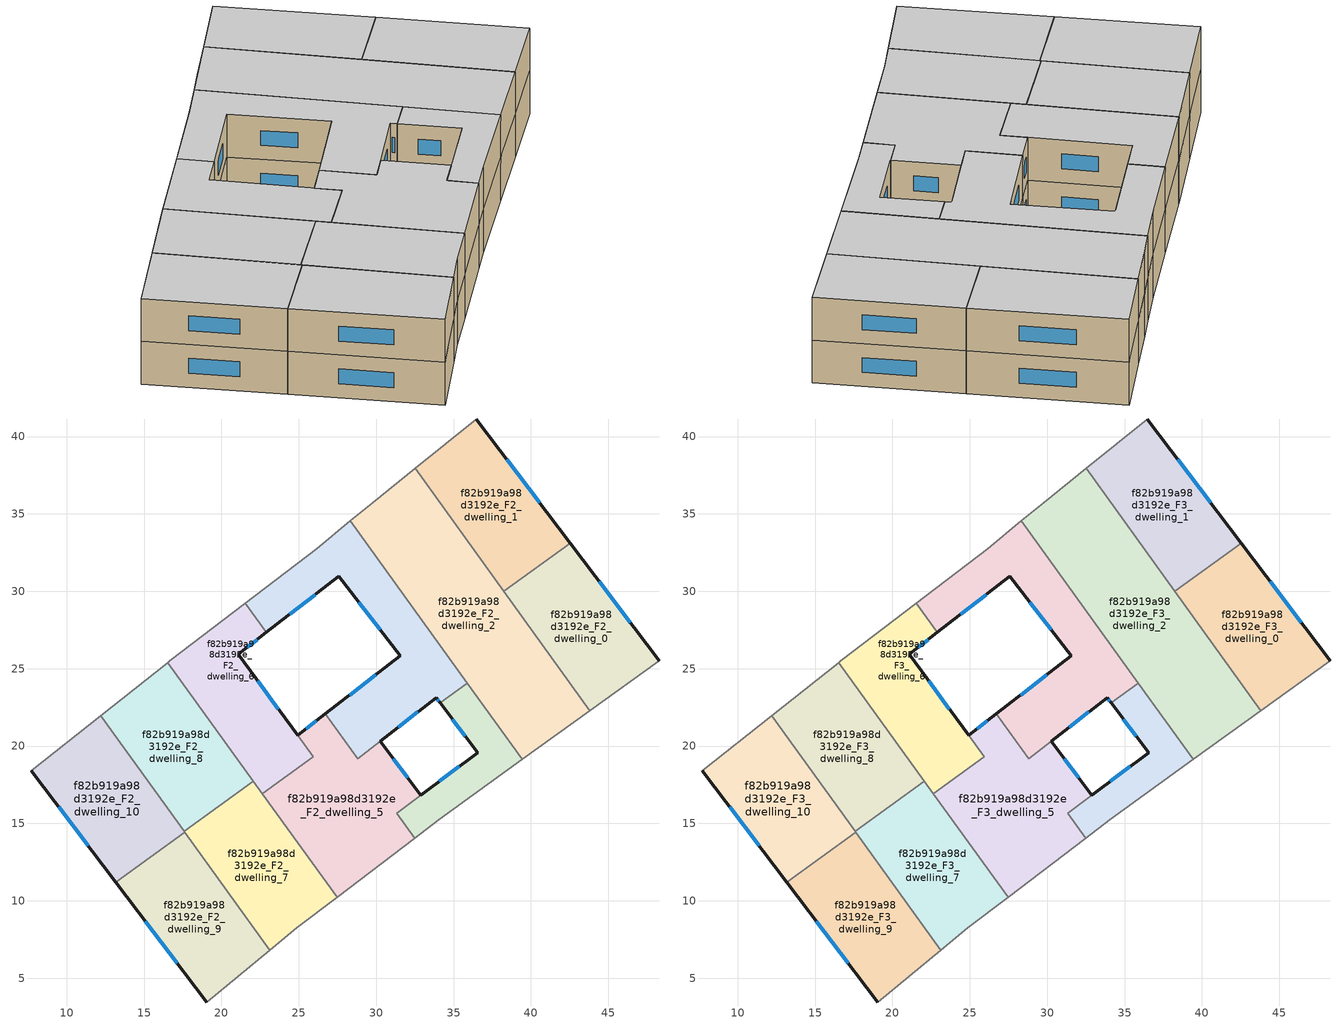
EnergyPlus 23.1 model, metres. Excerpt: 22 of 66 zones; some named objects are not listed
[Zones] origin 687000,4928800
f82b919a98d3192e_F2_dwelling_0
 floor to f82b919a98d3192e_F1_dwelling_0 (EU_floor_Construction): 42.55,33.1 48.29,25.51 43.81,22.28 38.24,30 z6
 wall outside (EU_wall_Construction): 48.29,25.51 42.55,33.1 z6:9
 wall to f82b919a98d3192e_F2_dwelling_1 (EU_wall_Construction): 42.55,33.1 38.24,30 z6:9
 wall adiabatic (EU_wall_Construction): 43.81,22.28 48.29,25.51 z6:9
 wall to f82b919a98d3192e_F2_dwelling_2 (EU_wall_Construction): 38.24,30 43.81,22.28 z6:9
 window (EU_Window_Construction): 46.42,27.98 44.41,30.64 z6.98:8.02
f82b919a98d3192e_F2_dwelling_1
 floor to f82b919a98d3192e_F1_dwelling_1 (EU_floor_Construction): 36.48,41.13 42.55,33.1 38.24,30 32.53,37.94 z6
 wall outside (EU_wall_Construction): 42.55,33.1 36.48,41.13 z6:9
 wall adiabatic (EU_wall_Construction): 36.48,41.13 32.53,37.94 z6:9
 wall to f82b919a98d3192e_F2_dwelling_2 (EU_wall_Construction): 32.53,37.94 38.24,30 z6:9
 window (EU_Window_Construction): 40.57,35.71 38.45,38.52 z6.98:8.02
f82b919a98d3192e_F2_dwelling_10
 floor to f82b919a98d3192e_F1_dwelling_10 (EU_floor_Construction): 12.21,21.97 17.65,14.43 13.18,11.21 7.72,18.41 z6
 wall outside (EU_wall_Construction): 7.72,18.41 13.18,11.21 z6:9
 wall to f82b919a98d3192e_F2_dwelling_9 (EU_wall_Construction): 13.18,11.21 17.65,14.43 z6:9
 wall adiabatic (EU_wall_Construction): 12.21,21.97 7.72,18.41 z6:9
 wall to f82b919a98d3192e_F2_dwelling_8 (EU_wall_Construction): 17.59,14.5 12.21,21.97 z6:9
 wall to f82b919a98d3192e_F2_dwelling_7 (EU_wall_Construction): 17.65,14.43 17.59,14.5 z6:9
 window (EU_Window_Construction): 9.49,16.07 11.4,13.55 z6.98:8.02
f82b919a98d3192e_F2_dwelling_2
 floor to f82b919a98d3192e_F1_dwelling_2 (EU_floor_Construction): 32.53,37.94 43.81,22.28 39.45,19.14 28.34,34.55 29.78,35.71 z6
 wall adiabatic (EU_wall_Construction): 32.53,37.94 29.78,35.71 28.34,34.55 / 39.45,19.14 43.81,22.28 z6:9
 wall to f82b919a98d3192e_F2_dwelling_4 (EU_wall_Construction): 28.34,34.55 35.9,24.07 z6:9
 wall to f82b919a98d3192e_F2_dwelling_3 (EU_wall_Construction): 35.9,24.07 39.45,19.14 z6:9
f82b919a98d3192e_F2_dwelling_3
 floor to f82b919a98d3192e_F1_dwelling_3 (EU_floor_Construction): 35.9,24.07 39.45,19.14 34.06,15.24 32.49,14.05 31.33,15.64 36.55,19.58 34.13,22.79 z6
 wall outside (EU_wall_Construction): 34.13,22.79 36.55,19.58 32.88,16.82 z6:9
 wall to f82b919a98d3192e_F2_dwelling_4 (EU_wall_Construction): 35.9,24.07 34.13,22.79 z6:9
 wall adiabatic (EU_wall_Construction): 32.49,14.05 34.06,15.24 39.45,19.14 z6:9
 wall to f82b919a98d3192e_F2_dwelling_5 (EU_wall_Construction): 32.88,16.81 31.33,15.65 / 31.33,15.64 32.49,14.05 z6:9
 window (EU_Window_Construction): 35.35,18.68 34.07,17.72 / 34.91,21.75 35.76,20.63 z6.98:8.02
f82b919a98d3192e_F2_dwelling_4
 floor to f82b919a98d3192e_F1_dwelling_4 (EU_floor_Construction): 28.34,34.55 35.9,24.07 34.13,22.79 33.88,23.12 28.79,19.17 26.7,22.07 31.55,25.84 27.57,30.96 22.9,27.34 21.54,29.23 26.15,32.76 z6
 wall outside (EU_wall_Construction): 22.9,27.34 27.57,30.96 31.55,25.84 26.7,22.07 / 30.25,20.31 33.88,23.12 34.13,22.79 z6:9
 wall to f82b919a98d3192e_F2_dwelling_6 (EU_wall_Construction): 21.54,29.23 22.9,27.34 z6:9
 wall adiabatic (EU_wall_Construction): 28.34,34.55 26.15,32.76 21.54,29.23 z6:9
 wall to f82b919a98d3192e_F2_dwelling_5 (EU_wall_Construction): 26.7,22.07 28.79,19.17 30.25,20.31 z6:9
 window (EU_Window_Construction): 29.97,24.62 28.28,23.3 / 28.86,29.3 30.25,27.51 / 24.42,28.52 26.05,29.79 / 33.96,23.02 34.05,22.9 / 31.43,21.22 32.7,22.21 z6.98:8.02
f82b919a98d3192e_F2_dwelling_5
 floor to f82b919a98d3192e_F1_dwelling_5 (EU_floor_Construction): 30.26,20.3 32.88,16.81 31.33,15.65 32.49,14.05 27.48,10.23 22.64,16.93 25.93,19.3 24.92,20.68 26.7,22.07 28.8,19.17 z6
 wall outside (EU_wall_Construction): 26.7,22.07 24.92,20.68 / 32.88,16.81 30.26,20.3 z6:9
 wall adiabatic (EU_wall_Construction): 27.48,10.23 32.49,14.05 z6:9
 wall to f82b919a98d3192e_F2_dwelling_6 (EU_wall_Construction): 24.92,20.68 25.93,19.3 22.64,16.93 z6:9
 wall to f82b919a98d3192e_F2_dwelling_7 (EU_wall_Construction): 22.64,16.93 27.48,10.23 z6:9
 window (EU_Window_Construction): 26.12,21.62 25.5,21.13 / 32.02,17.95 31.11,19.17 z6.98:8.02
f82b919a98d3192e_F2_dwelling_6
 floor to f82b919a98d3192e_F1_dwelling_6 (EU_floor_Construction): 22.9,27.34 21.09,25.93 25.93,19.3 22.64,16.93 16.54,25.4 16.68,25.5 21.54,29.23 z6
 wall outside (EU_wall_Construction): 24.92,20.68 21.09,25.93 22.9,27.34 z6:9
 wall adiabatic (EU_wall_Construction): 21.54,29.23 16.68,25.5 16.54,25.4 z6:9
 wall to f82b919a98d3192e_F2_dwelling_8 (EU_wall_Construction): 16.54,25.4 22.07,17.73 z6:9
 wall to f82b919a98d3192e_F2_dwelling_7 (EU_wall_Construction): 22.07,17.73 22.64,16.93 z6:9
 window (EU_Window_Construction): 21.68,26.39 22.31,26.88 / 23.67,22.39 22.33,24.23 z6.98:8.02
f82b919a98d3192e_F2_dwelling_7
 floor to f82b919a98d3192e_F1_dwelling_7 (EU_floor_Construction): 22.07,17.73 27.48,10.23 24.88,8.25 23.13,6.82 17.59,14.5 z6
 wall adiabatic (EU_wall_Construction): 23.13,6.82 24.88,8.25 27.48,10.23 z6:9
 wall to f82b919a98d3192e_F2_dwelling_8 (EU_wall_Construction): 22.07,17.73 17.59,14.5 z6:9
 wall to f82b919a98d3192e_F2_dwelling_9 (EU_wall_Construction): 17.65,14.43 23.13,6.82 z6:9
f82b919a98d3192e_F2_dwelling_8
 floor to f82b919a98d3192e_F1_dwelling_8 (EU_floor_Construction): 16.54,25.4 22.07,17.73 17.59,14.5 12.21,21.97 z6
 wall adiabatic (EU_wall_Construction): 16.54,25.4 12.21,21.97 z6:9
f82b919a98d3192e_F2_dwelling_9
 floor to f82b919a98d3192e_F1_dwelling_9 (EU_floor_Construction): 17.65,14.43 23.13,6.82 19.06,3.46 13.18,11.21 z6
 wall outside (EU_wall_Construction): 13.18,11.21 19.06,3.46 z6:9
 wall adiabatic (EU_wall_Construction): 19.06,3.46 23.13,6.82 z6:9
 window (EU_Window_Construction): 15.09,8.69 17.15,5.98 z6.98:8.02
f82b919a98d3192e_F3_dwelling_0
 floor to f82b919a98d3192e_F2_dwelling_0 (EU_floor_Construction): 42.55,33.1 48.29,25.51 43.81,22.28 38.24,30 z9
 wall outside (EU_wall_Construction): 48.29,25.51 42.55,33.1 z9:12
 wall to f82b919a98d3192e_F3_dwelling_1 (EU_wall_Construction): 42.55,33.1 38.24,30 z9:12
 wall adiabatic (EU_wall_Construction): 43.81,22.28 48.29,25.51 z9:12
 wall to f82b919a98d3192e_F3_dwelling_2 (EU_wall_Construction): 38.24,30 43.81,22.28 z9:12
 window (EU_Window_Construction): 46.42,27.98 44.41,30.64 z9.98:11.02
 ceiling to f82b919a98d3192e_F4_dwelling_0 (EU_floor_Construction): 48.29,25.51 42.55,33.1 38.24,30 43.81,22.28 z12
f82b919a98d3192e_F3_dwelling_1
 floor to f82b919a98d3192e_F2_dwelling_1 (EU_floor_Construction): 36.48,41.13 42.55,33.1 38.24,30 32.53,37.94 z9
 wall outside (EU_wall_Construction): 42.55,33.1 36.48,41.13 z9:12
 wall adiabatic (EU_wall_Construction): 36.48,41.13 32.53,37.94 z9:12
 wall to f82b919a98d3192e_F3_dwelling_2 (EU_wall_Construction): 32.53,37.94 38.24,30 z9:12
 window (EU_Window_Construction): 40.57,35.71 38.45,38.52 z9.98:11.02
 ceiling to f82b919a98d3192e_F4_dwelling_1 (EU_floor_Construction): 42.55,33.1 36.48,41.13 32.53,37.94 38.24,30 z12
f82b919a98d3192e_F3_dwelling_10
 floor to f82b919a98d3192e_F2_dwelling_10 (EU_floor_Construction): 12.21,21.97 17.65,14.43 13.18,11.21 7.72,18.41 z9
 wall outside (EU_wall_Construction): 7.72,18.41 13.18,11.21 z9:12
 wall to f82b919a98d3192e_F3_dwelling_9 (EU_wall_Construction): 13.18,11.21 17.65,14.43 z9:12
 wall adiabatic (EU_wall_Construction): 12.21,21.97 7.72,18.41 z9:12
 wall to f82b919a98d3192e_F3_dwelling_8 (EU_wall_Construction): 17.59,14.5 12.21,21.97 z9:12
 wall to f82b919a98d3192e_F3_dwelling_7 (EU_wall_Construction): 17.65,14.43 17.59,14.5 z9:12
 window (EU_Window_Construction): 9.49,16.07 11.4,13.55 z9.98:11.02
 ceiling to f82b919a98d3192e_F4_dwelling_10 (EU_floor_Construction): 17.65,14.43 12.21,21.97 7.72,18.41 13.18,11.21 z12
f82b919a98d3192e_F3_dwelling_2
 floor to f82b919a98d3192e_F2_dwelling_2 (EU_floor_Construction): 32.53,37.94 43.81,22.28 39.45,19.14 28.34,34.55 29.78,35.71 z9
 wall adiabatic (EU_wall_Construction): 32.53,37.94 29.78,35.71 28.34,34.55 / 39.45,19.14 43.81,22.28 z9:12
 wall to f82b919a98d3192e_F3_dwelling_4 (EU_wall_Construction): 28.34,34.55 35.9,24.07 z9:12
 wall to f82b919a98d3192e_F3_dwelling_3 (EU_wall_Construction): 35.9,24.07 39.45,19.14 z9:12
 ceiling to f82b919a98d3192e_F4_dwelling_2 (EU_floor_Construction): 43.81,22.28 32.53,37.94 29.78,35.71 28.34,34.55 39.45,19.14 z12
f82b919a98d3192e_F3_dwelling_3
 floor to f82b919a98d3192e_F2_dwelling_3 (EU_floor_Construction): 35.9,24.07 39.45,19.14 34.06,15.24 32.49,14.05 31.33,15.64 36.55,19.58 34.13,22.79 z9
 wall outside (EU_wall_Construction): 34.13,22.79 36.55,19.58 32.88,16.82 z9:12
 wall to f82b919a98d3192e_F3_dwelling_4 (EU_wall_Construction): 35.9,24.07 34.13,22.79 z9:12
 wall adiabatic (EU_wall_Construction): 32.49,14.05 34.06,15.24 39.45,19.14 z9:12
 wall to f82b919a98d3192e_F3_dwelling_5 (EU_wall_Construction): 32.88,16.81 31.33,15.65 / 31.33,15.64 32.49,14.05 z9:12
 window (EU_Window_Construction): 35.35,18.68 34.07,17.72 / 34.91,21.75 35.76,20.63 z9.98:11.02
 ceiling to f82b919a98d3192e_F4_dwelling_3 (EU_floor_Construction): 39.45,19.14 35.9,24.07 34.13,22.79 36.55,19.58 31.33,15.64 32.49,14.05 34.06,15.24 z12
f82b919a98d3192e_F3_dwelling_4
 floor to f82b919a98d3192e_F2_dwelling_4 (EU_floor_Construction): 28.34,34.55 35.9,24.07 34.13,22.79 33.88,23.12 28.79,19.17 26.7,22.07 31.55,25.84 27.57,30.96 22.9,27.34 21.54,29.23 26.15,32.76 z9
 wall outside (EU_wall_Construction): 22.9,27.34 27.57,30.96 31.55,25.84 26.7,22.07 / 30.25,20.31 33.88,23.12 34.13,22.79 z9:12
 wall to f82b919a98d3192e_F3_dwelling_6 (EU_wall_Construction): 21.54,29.23 22.9,27.34 z9:12
 wall adiabatic (EU_wall_Construction): 28.34,34.55 26.15,32.76 21.54,29.23 z9:12
 wall to f82b919a98d3192e_F3_dwelling_5 (EU_wall_Construction): 26.7,22.07 28.79,19.17 30.25,20.31 z9:12
 window (EU_Window_Construction): 29.97,24.62 28.28,23.3 / 28.86,29.3 30.25,27.51 / 24.42,28.52 26.05,29.79 / 33.96,23.02 34.05,22.9 / 31.43,21.22 32.7,22.21 z9.98:11.02
 ceiling to f82b919a98d3192e_F4_dwelling_4 (EU_floor_Construction): 34.13,22.79 35.9,24.07 28.34,34.55 26.15,32.76 21.54,29.23 22.9,27.34 27.57,30.96 31.55,25.84 26.7,22.07 28.79,19.17 33.88,23.12 z12
f82b919a98d3192e_F3_dwelling_5
 floor to f82b919a98d3192e_F2_dwelling_5 (EU_floor_Construction): 30.26,20.3 32.88,16.81 31.33,15.65 32.49,14.05 27.48,10.23 22.64,16.93 25.93,19.3 24.92,20.68 26.7,22.07 28.8,19.17 z9
 wall outside (EU_wall_Construction): 26.7,22.07 24.92,20.68 / 32.88,16.81 30.26,20.3 z9:12
 wall adiabatic (EU_wall_Construction): 27.48,10.23 32.49,14.05 z9:12
 wall to f82b919a98d3192e_F3_dwelling_6 (EU_wall_Construction): 24.92,20.68 25.93,19.3 22.64,16.93 z9:12
 wall to f82b919a98d3192e_F3_dwelling_7 (EU_wall_Construction): 22.64,16.93 27.48,10.23 z9:12
 window (EU_Window_Construction): 26.12,21.62 25.5,21.13 / 32.02,17.95 31.11,19.17 z9.98:11.02
 ceiling to f82b919a98d3192e_F4_dwelling_5 (EU_floor_Construction): 32.49,14.05 31.33,15.65 32.88,16.81 30.26,20.3 28.8,19.17 26.7,22.07 24.92,20.68 25.93,19.3 22.64,16.93 27.48,10.23 z12
f82b919a98d3192e_F3_dwelling_6
 floor to f82b919a98d3192e_F2_dwelling_6 (EU_floor_Construction): 22.9,27.34 21.09,25.93 25.93,19.3 22.64,16.93 16.54,25.4 16.68,25.5 21.54,29.23 z9
 wall outside (EU_wall_Construction): 24.92,20.68 21.09,25.93 22.9,27.34 z9:12
 wall adiabatic (EU_wall_Construction): 21.54,29.23 16.68,25.5 16.54,25.4 z9:12
 wall to f82b919a98d3192e_F3_dwelling_8 (EU_wall_Construction): 16.54,25.4 22.07,17.73 z9:12
 wall to f82b919a98d3192e_F3_dwelling_7 (EU_wall_Construction): 22.07,17.73 22.64,16.93 z9:12
 window (EU_Window_Construction): 21.68,26.39 22.31,26.88 / 23.67,22.39 22.33,24.23 z9.98:11.02
 ceiling to f82b919a98d3192e_F4_dwelling_6 (EU_floor_Construction): 25.93,19.3 21.09,25.93 22.9,27.34 21.54,29.23 16.68,25.5 16.54,25.4 22.64,16.93 z12
f82b919a98d3192e_F3_dwelling_7
 floor to f82b919a98d3192e_F2_dwelling_7 (EU_floor_Construction): 22.07,17.73 27.48,10.23 24.88,8.25 23.13,6.82 17.59,14.5 z9
 wall adiabatic (EU_wall_Construction): 23.13,6.82 24.88,8.25 27.48,10.23 z9:12
 wall to f82b919a98d3192e_F3_dwelling_8 (EU_wall_Construction): 22.07,17.73 17.59,14.5 z9:12
 wall to f82b919a98d3192e_F3_dwelling_9 (EU_wall_Construction): 17.65,14.43 23.13,6.82 z9:12
 ceiling to f82b919a98d3192e_F4_dwelling_7 (EU_floor_Construction): 24.88,8.25 27.48,10.23 22.07,17.73 17.59,14.5 23.13,6.82 z12
f82b919a98d3192e_F3_dwelling_8
 floor to f82b919a98d3192e_F2_dwelling_8 (EU_floor_Construction): 16.54,25.4 22.07,17.73 17.59,14.5 12.21,21.97 z9
 wall adiabatic (EU_wall_Construction): 16.54,25.4 12.21,21.97 z9:12
 ceiling to f82b919a98d3192e_F4_dwelling_8 (EU_floor_Construction): 22.07,17.73 16.54,25.4 12.21,21.97 17.59,14.5 z12
f82b919a98d3192e_F3_dwelling_9
 floor to f82b919a98d3192e_F2_dwelling_9 (EU_floor_Construction): 17.65,14.43 23.13,6.82 19.06,3.46 13.18,11.21 z9
 wall outside (EU_wall_Construction): 13.18,11.21 19.06,3.46 z9:12
 wall adiabatic (EU_wall_Construction): 19.06,3.46 23.13,6.82 z9:12
 window (EU_Window_Construction): 15.09,8.69 17.15,5.98 z9.98:11.02
 ceiling to f82b919a98d3192e_F4_dwelling_9 (EU_floor_Construction): 23.13,6.82 17.65,14.43 13.18,11.21 19.06,3.46 z12
[Building]
EU S2 Campaign: North Axis=0; Terrain=City; Solar Distribution=FullExterior
[Site:Location]
Bologna: Latitude=44.5; Longitude=11.25; Time Zone=1; Elevation=37
[SizingPeriod:WeatherFileDays]
AnnualSizingPeriod: Begin Month=1; Begin Day of Month=1; End Month=12; End Day of Month=31; Day of Week for Start Day=Monday; Use Weather File Daylight Saving Period=No; Use Weather File Rain and Snow Indicators=No
[MATERIAL]
EU_InternalMass_Material: Roughness=MediumRough; Thickness=0.1; Conductivity=1; Density=1800; Specific Heat=900; Thermal Absorptance=0.9; Solar Absorptance=0.7; Visible Absorptance=0.7
[MATERIAL:NOMASS] Roughness=MediumRough; Thermal Absorptance=0.9; Solar Absorptance=0.7; Visible Absorptance=0.7
Name | Thermal Resistance
EU_wall_NoMass | 0.905828
EU_floor_NoMass | 0.67114
[WINDOWMATERIAL:SIMPLEGLAZINGSYSTEM]
EU_Window_SimpleGlazing: UFactor=4.52486; Solar Heat Gain Coefficient=0.85; Visible Transmittance=0.85
[CONSTRUCTION]
EU_wall_Construction: EU_wall_NoMass
EU_floor_Construction: EU_floor_NoMass
EU_Window_Construction: EU_Window_SimpleGlazing
EU_InternalMass_Construction: EU_InternalMass_Material
[ZONE] Type=1; Multiplier=1; Ceiling Height=autocalculate; Floor Area=autocalculate; Part of Total Floor Area=Yes
Name | Volume
f82b919a98d3192e_F2_dwelling_0; f82b919a98d3192e_F3_dwelling_0 | 154.445
f82b919a98d3192e_F2_dwelling_1; f82b919a98d3192e_F3_dwelling_1 | 154.464
f82b919a98d3192e_F2_dwelling_10; f82b919a98d3192e_F3_dwelling_10 | 154.474
f82b919a98d3192e_F2_dwelling_2; f82b919a98d3192e_F3_dwelling_2 | 308.917
f82b919a98d3192e_F2_dwelling_3; f82b919a98d3192e_F3_dwelling_3 | 77.8586
f82b919a98d3192e_F2_dwelling_4; f82b919a98d3192e_F3_dwelling_4 | 206.281
f82b919a98d3192e_F2_dwelling_5; f82b919a98d3192e_F3_dwelling_5 | 191.014
f82b919a98d3192e_F2_dwelling_6; f82b919a98d3192e_F3_dwelling_6 | 142.597
f82b919a98d3192e_F2_dwelling_7; f82b919a98d3192e_F3_dwelling_7; f82b919a98d3192e_F2_dwelling_8; f82b919a98d3192e_F3_dwelling_8 | 154.469
f82b919a98d3192e_F2_dwelling_9; f82b919a98d3192e_F3_dwelling_9 | 154.449
[INTERNALMASS] Construction=EU_InternalMass_Construction
Name | Zone or ZoneList | Surface Area
f82b919a98d3192e_F2_dwelling_0_EU_InternalMass | f82b919a98d3192e_F2_dwelling_0 | 51.4819
f82b919a98d3192e_F2_dwelling_1_EU_InternalMass | f82b919a98d3192e_F2_dwelling_1 | 51.488
f82b919a98d3192e_F2_dwelling_2_EU_InternalMass | f82b919a98d3192e_F2_dwelling_2 | 102.972
f82b919a98d3192e_F2_dwelling_3_EU_InternalMass | f82b919a98d3192e_F2_dwelling_3 | 25.9653
f82b919a98d3192e_F2_dwelling_4_EU_InternalMass | f82b919a98d3192e_F2_dwelling_4 | 68.7755
f82b919a98d3192e_F2_dwelling_5_EU_InternalMass | f82b919a98d3192e_F2_dwelling_5 | 63.6715
f82b919a98d3192e_F2_dwelling_6_EU_InternalMass | f82b919a98d3192e_F2_dwelling_6 | 47.5311
f82b919a98d3192e_F2_dwelling_7_EU_InternalMass | f82b919a98d3192e_F2_dwelling_7 | 51.4892
f82b919a98d3192e_F2_dwelling_8_EU_InternalMass | f82b919a98d3192e_F2_dwelling_8 | 51.4898
f82b919a98d3192e_F2_dwelling_9_EU_InternalMass | f82b919a98d3192e_F2_dwelling_9 | 51.4828
f82b919a98d3192e_F2_dwelling_10_EU_InternalMass | f82b919a98d3192e_F2_dwelling_10 | 51.4912
f82b919a98d3192e_F3_dwelling_0_EU_InternalMass | f82b919a98d3192e_F3_dwelling_0 | 51.4819
f82b919a98d3192e_F3_dwelling_1_EU_InternalMass | f82b919a98d3192e_F3_dwelling_1 | 51.488
f82b919a98d3192e_F3_dwelling_2_EU_InternalMass | f82b919a98d3192e_F3_dwelling_2 | 102.972
f82b919a98d3192e_F3_dwelling_3_EU_InternalMass | f82b919a98d3192e_F3_dwelling_3 | 25.9653
f82b919a98d3192e_F3_dwelling_4_EU_InternalMass | f82b919a98d3192e_F3_dwelling_4 | 68.7755
f82b919a98d3192e_F3_dwelling_5_EU_InternalMass | f82b919a98d3192e_F3_dwelling_5 | 63.6715
f82b919a98d3192e_F3_dwelling_6_EU_InternalMass | f82b919a98d3192e_F3_dwelling_6 | 47.5311
f82b919a98d3192e_F3_dwelling_7_EU_InternalMass | f82b919a98d3192e_F3_dwelling_7 | 51.4892
f82b919a98d3192e_F3_dwelling_8_EU_InternalMass | f82b919a98d3192e_F3_dwelling_8 | 51.4898
f82b919a98d3192e_F3_dwelling_9_EU_InternalMass | f82b919a98d3192e_F3_dwelling_9 | 51.4828
f82b919a98d3192e_F3_dwelling_10_EU_InternalMass | f82b919a98d3192e_F3_dwelling_10 | 51.4912
[OTHEREQUIPMENT] Fuel Type=Electricity; Design Level Calculation Method=Watts/Area; Power per Zone Floor Area=1; Fraction Latent=0; Fraction Radiant=0; Fraction Lost=0; Carbon Dioxide Generation Rate=0; EndUse Subcategory=EU_Step8_InternalGains
Name | Zone or ZoneList or Space or SpaceList | Schedule
EU_Step8_InternalGain_f82b919a98d3192e_F2_dwelling_0_f000 | f82b919a98d3192e_F2_dwelling_0 | EU_Step8_GainSchedule_f82b919a98d3192e_F2_dwelling_0_f000
EU_Step8_InternalGain_f82b919a98d3192e_F2_dwelling_1_f000 | f82b919a98d3192e_F2_dwelling_1 | EU_Step8_GainSchedule_f82b919a98d3192e_F2_dwelling_1_f000
EU_Step8_InternalGain_f82b919a98d3192e_F2_dwelling_2_f000 | f82b919a98d3192e_F2_dwelling_2 | EU_Step8_GainSchedule_f82b919a98d3192e_F2_dwelling_2_f000
EU_Step8_InternalGain_f82b919a98d3192e_F2_dwelling_3_f000 | f82b919a98d3192e_F2_dwelling_3 | EU_Step8_GainSchedule_f82b919a98d3192e_F2_dwelling_3_f000
EU_Step8_InternalGain_f82b919a98d3192e_F2_dwelling_4_f000 | f82b919a98d3192e_F2_dwelling_4 | EU_Step8_GainSchedule_f82b919a98d3192e_F2_dwelling_4_f000
EU_Step8_InternalGain_f82b919a98d3192e_F2_dwelling_5_f000 | f82b919a98d3192e_F2_dwelling_5 | EU_Step8_GainSchedule_f82b919a98d3192e_F2_dwelling_5_f000
EU_Step8_InternalGain_f82b919a98d3192e_F2_dwelling_6_f000 | f82b919a98d3192e_F2_dwelling_6 | EU_Step8_GainSchedule_f82b919a98d3192e_F2_dwelling_6_f000
EU_Step8_InternalGain_f82b919a98d3192e_F2_dwelling_7_f000 | f82b919a98d3192e_F2_dwelling_7 | EU_Step8_GainSchedule_f82b919a98d3192e_F2_dwelling_7_f000
EU_Step8_InternalGain_f82b919a98d3192e_F2_dwelling_8_f000 | f82b919a98d3192e_F2_dwelling_8 | EU_Step8_GainSchedule_f82b919a98d3192e_F2_dwelling_8_f000
EU_Step8_InternalGain_f82b919a98d3192e_F2_dwelling_9_f000 | f82b919a98d3192e_F2_dwelling_9 | EU_Step8_GainSchedule_f82b919a98d3192e_F2_dwelling_9_f000
EU_Step8_InternalGain_f82b919a98d3192e_F2_dwelling_10_f000 | f82b919a98d3192e_F2_dwelling_10 | EU_Step8_GainSchedule_f82b919a98d3192e_F2_dwelling_10_f000
EU_Step8_InternalGain_f82b919a98d3192e_F3_dwelling_0_f000 | f82b919a98d3192e_F3_dwelling_0 | EU_Step8_GainSchedule_f82b919a98d3192e_F3_dwelling_0_f000
EU_Step8_InternalGain_f82b919a98d3192e_F3_dwelling_1_f000 | f82b919a98d3192e_F3_dwelling_1 | EU_Step8_GainSchedule_f82b919a98d3192e_F3_dwelling_1_f000
EU_Step8_InternalGain_f82b919a98d3192e_F3_dwelling_2_f000 | f82b919a98d3192e_F3_dwelling_2 | EU_Step8_GainSchedule_f82b919a98d3192e_F3_dwelling_2_f000
EU_Step8_InternalGain_f82b919a98d3192e_F3_dwelling_3_f000 | f82b919a98d3192e_F3_dwelling_3 | EU_Step8_GainSchedule_f82b919a98d3192e_F3_dwelling_3_f000
EU_Step8_InternalGain_f82b919a98d3192e_F3_dwelling_4_f000 | f82b919a98d3192e_F3_dwelling_4 | EU_Step8_GainSchedule_f82b919a98d3192e_F3_dwelling_4_f000
EU_Step8_InternalGain_f82b919a98d3192e_F3_dwelling_5_f000 | f82b919a98d3192e_F3_dwelling_5 | EU_Step8_GainSchedule_f82b919a98d3192e_F3_dwelling_5_f000
EU_Step8_InternalGain_f82b919a98d3192e_F3_dwelling_6_f000 | f82b919a98d3192e_F3_dwelling_6 | EU_Step8_GainSchedule_f82b919a98d3192e_F3_dwelling_6_f000
EU_Step8_InternalGain_f82b919a98d3192e_F3_dwelling_7_f000 | f82b919a98d3192e_F3_dwelling_7 | EU_Step8_GainSchedule_f82b919a98d3192e_F3_dwelling_7_f000
EU_Step8_InternalGain_f82b919a98d3192e_F3_dwelling_8_f000 | f82b919a98d3192e_F3_dwelling_8 | EU_Step8_GainSchedule_f82b919a98d3192e_F3_dwelling_8_f000
EU_Step8_InternalGain_f82b919a98d3192e_F3_dwelling_9_f000 | f82b919a98d3192e_F3_dwelling_9 | EU_Step8_GainSchedule_f82b919a98d3192e_F3_dwelling_9_f000
EU_Step8_InternalGain_f82b919a98d3192e_F3_dwelling_10_f000 | f82b919a98d3192e_F3_dwelling_10 | EU_Step8_GainSchedule_f82b919a98d3192e_F3_dwelling_10_f000
[ZONEVENTILATION:DESIGNFLOWRATE] Schedule=EU_AlwaysOn; Design Flow Rate Calculation Method=AirChanges/Hour; Air Changes per Hour=0.73129; Ventilation Type=Natural; Fan Pressure Rise=0; Fan Total Efficiency=1; Constant Term Coefficient=1; Temperature Term Coefficient=0; Velocity Term Coefficient=0; Velocity Squared Term Coefficient=0; Minimum Indoor Temperature=-100; Maximum Indoor Temperature=100; Delta Temperature=-100; Minimum Outdoor Temperature=-100; Maximum Outdoor Temperature=100; Maximum Wind Speed=40
Name | Zone or ZoneList or Space or SpaceList
EU_ConstantAir_f82b919a98d3192e_F2_dwelling_0 | f82b919a98d3192e_F2_dwelling_0
EU_ConstantAir_f82b919a98d3192e_F2_dwelling_1 | f82b919a98d3192e_F2_dwelling_1
EU_ConstantAir_f82b919a98d3192e_F2_dwelling_2 | f82b919a98d3192e_F2_dwelling_2
EU_ConstantAir_f82b919a98d3192e_F2_dwelling_3 | f82b919a98d3192e_F2_dwelling_3
EU_ConstantAir_f82b919a98d3192e_F2_dwelling_4 | f82b919a98d3192e_F2_dwelling_4
EU_ConstantAir_f82b919a98d3192e_F2_dwelling_5 | f82b919a98d3192e_F2_dwelling_5
EU_ConstantAir_f82b919a98d3192e_F2_dwelling_6 | f82b919a98d3192e_F2_dwelling_6
EU_ConstantAir_f82b919a98d3192e_F2_dwelling_7 | f82b919a98d3192e_F2_dwelling_7
EU_ConstantAir_f82b919a98d3192e_F2_dwelling_8 | f82b919a98d3192e_F2_dwelling_8
EU_ConstantAir_f82b919a98d3192e_F2_dwelling_9 | f82b919a98d3192e_F2_dwelling_9
EU_ConstantAir_f82b919a98d3192e_F2_dwelling_10 | f82b919a98d3192e_F2_dwelling_10
EU_ConstantAir_f82b919a98d3192e_F3_dwelling_0 | f82b919a98d3192e_F3_dwelling_0
EU_ConstantAir_f82b919a98d3192e_F3_dwelling_1 | f82b919a98d3192e_F3_dwelling_1
EU_ConstantAir_f82b919a98d3192e_F3_dwelling_2 | f82b919a98d3192e_F3_dwelling_2
EU_ConstantAir_f82b919a98d3192e_F3_dwelling_3 | f82b919a98d3192e_F3_dwelling_3
EU_ConstantAir_f82b919a98d3192e_F3_dwelling_4 | f82b919a98d3192e_F3_dwelling_4
EU_ConstantAir_f82b919a98d3192e_F3_dwelling_5 | f82b919a98d3192e_F3_dwelling_5
EU_ConstantAir_f82b919a98d3192e_F3_dwelling_6 | f82b919a98d3192e_F3_dwelling_6
EU_ConstantAir_f82b919a98d3192e_F3_dwelling_7 | f82b919a98d3192e_F3_dwelling_7
EU_ConstantAir_f82b919a98d3192e_F3_dwelling_8 | f82b919a98d3192e_F3_dwelling_8
EU_ConstantAir_f82b919a98d3192e_F3_dwelling_9 | f82b919a98d3192e_F3_dwelling_9
EU_ConstantAir_f82b919a98d3192e_F3_dwelling_10 | f82b919a98d3192e_F3_dwelling_10
[HVACTEMPLATE:ZONE:IDEALLOADSAIRSYSTEM] System Availability Schedule=EU_AlwaysOn; Maximum Heating Supply Air Temperature=50; Minimum Cooling Supply Air Temperature=13; Maximum Heating Supply Air Humidity Ratio=0.0156; Minimum Cooling Supply Air Humidity Ratio=0.0077; Heating Limit=NoLimit; Cooling Limit=NoLimit; Heating Availability Schedule=EU_AlwaysOn; Cooling Availability Schedule=EU_CoolingOff; Dehumidification Control Type=ConstantSensibleHeatRatio; Cooling Sensible Heat Ratio=0.7; Dehumidification Setpoint=60; Humidification Control Type=None; Humidification Setpoint=30; Outdoor Air Method=None; Outdoor Air Flow Rate per Person=0.00944; Outdoor Air Flow Rate per Zone Floor Area=0; Outdoor Air Flow Rate per Zone=0; Demand Controlled Ventilation Type=None; Outdoor Air Economizer Type=NoEconomizer; Heat Recovery Type=None; Sensible Heat Recovery Effectiveness=0.7; Latent Heat Recovery Effectiveness=0.65
Name | Template Thermostat
f82b919a98d3192e_F2_dwelling_0 | EU_HeatOnly_f82b919a98d3192e_F2_dwelling_0
f82b919a98d3192e_F2_dwelling_1 | EU_HeatOnly_f82b919a98d3192e_F2_dwelling_1
f82b919a98d3192e_F2_dwelling_2 | EU_HeatOnly_f82b919a98d3192e_F2_dwelling_2
f82b919a98d3192e_F2_dwelling_3 | EU_HeatOnly_f82b919a98d3192e_F2_dwelling_3
f82b919a98d3192e_F2_dwelling_4 | EU_HeatOnly_f82b919a98d3192e_F2_dwelling_4
f82b919a98d3192e_F2_dwelling_5 | EU_HeatOnly_f82b919a98d3192e_F2_dwelling_5
f82b919a98d3192e_F2_dwelling_6 | EU_HeatOnly_f82b919a98d3192e_F2_dwelling_6
f82b919a98d3192e_F2_dwelling_7 | EU_HeatOnly_f82b919a98d3192e_F2_dwelling_7
f82b919a98d3192e_F2_dwelling_8 | EU_HeatOnly_f82b919a98d3192e_F2_dwelling_8
f82b919a98d3192e_F2_dwelling_9 | EU_HeatOnly_f82b919a98d3192e_F2_dwelling_9
f82b919a98d3192e_F2_dwelling_10 | EU_HeatOnly_f82b919a98d3192e_F2_dwelling_10
f82b919a98d3192e_F3_dwelling_0 | EU_HeatOnly_f82b919a98d3192e_F3_dwelling_0
f82b919a98d3192e_F3_dwelling_1 | EU_HeatOnly_f82b919a98d3192e_F3_dwelling_1
f82b919a98d3192e_F3_dwelling_2 | EU_HeatOnly_f82b919a98d3192e_F3_dwelling_2
f82b919a98d3192e_F3_dwelling_3 | EU_HeatOnly_f82b919a98d3192e_F3_dwelling_3
f82b919a98d3192e_F3_dwelling_4 | EU_HeatOnly_f82b919a98d3192e_F3_dwelling_4
f82b919a98d3192e_F3_dwelling_5 | EU_HeatOnly_f82b919a98d3192e_F3_dwelling_5
f82b919a98d3192e_F3_dwelling_6 | EU_HeatOnly_f82b919a98d3192e_F3_dwelling_6
f82b919a98d3192e_F3_dwelling_7 | EU_HeatOnly_f82b919a98d3192e_F3_dwelling_7
f82b919a98d3192e_F3_dwelling_8 | EU_HeatOnly_f82b919a98d3192e_F3_dwelling_8
f82b919a98d3192e_F3_dwelling_9 | EU_HeatOnly_f82b919a98d3192e_F3_dwelling_9
f82b919a98d3192e_F3_dwelling_10 | EU_HeatOnly_f82b919a98d3192e_F3_dwelling_10
[SIZING:ZONE] Zone Cooling Design Supply Air Temperature Input Method=SupplyAirTemperature; Zone Cooling Design Supply Air Temperature=13; Zone Heating Design Supply Air Temperature Input Method=SupplyAirTemperature; Zone Heating Design Supply Air Temperature=50; Zone Cooling Design Supply Air Humidity Ratio=0.008; Zone Heating Design Supply Air Humidity Ratio=0.008; Cooling Design Air Flow Method=DesignDay; Cooling Design Air Flow Rate=0; Cooling Minimum Air Flow per Zone Floor Area=0.000762; Cooling Minimum Air Flow=0; Cooling Minimum Air Flow Fraction=0.2; Heating Design Air Flow Method=DesignDay; Heating Design Air Flow Rate=0; Heating Maximum Air Flow per Zone Floor Area=0.002032; Heating Maximum Air Flow=0.141576; Heating Maximum Air Flow Fraction=0.3; Account for Dedicated Outdoor Air System=No; Dedicated Outdoor Air System Control Strategy=NeutralSupplyAir; Dedicated Outdoor Air Low Setpoint Temperature for Design=autosize; Dedicated Outdoor Air High Setpoint Temperature for Design=autosize; Zone Load Sizing Method=Sensible Load Only No Latent Load; Zone Latent Cooling Design Supply Air Humidity Ratio Input Method=HumidityRatioDifference; Zone Cooling Design Supply Air Humidity Ratio Difference=0.005; Zone Latent Heating Design Supply Air Humidity Ratio Input Method=HumidityRatioDifference; Zone Humidification Design Supply Air Humidity Ratio Difference=0.005
f82b919a98d3192e_F2_dwelling_0; f82b919a98d3192e_F2_dwelling_1; f82b919a98d3192e_F2_dwelling_2; f82b919a98d3192e_F2_dwelling_3; f82b919a98d3192e_F2_dwelling_4; f82b919a98d3192e_F2_dwelling_5; f82b919a98d3192e_F2_dwelling_6; f82b919a98d3192e_F2_dwelling_7; f82b919a98d3192e_F2_dwelling_8; f82b919a98d3192e_F2_dwelling_9; f82b919a98d3192e_F2_dwelling_10; f82b919a98d3192e_F3_dwelling_0; f82b919a98d3192e_F3_dwelling_1; f82b919a98d3192e_F3_dwelling_2; f82b919a98d3192e_F3_dwelling_3; f82b919a98d3192e_F3_dwelling_4; f82b919a98d3192e_F3_dwelling_5; f82b919a98d3192e_F3_dwelling_6; f82b919a98d3192e_F3_dwelling_7; f82b919a98d3192e_F3_dwelling_8; f82b919a98d3192e_F3_dwelling_9; f82b919a98d3192e_F3_dwelling_10
[SCHEDULE:CONSTANT]
Name | Hourly Value
EU_AlwaysOn | 1
EU_CoolingOff | 0
[SCHEDULE:FILE] Column Number=1; Rows to Skip at Top=0; Number of Hours of Data=8760; Column Separator=Comma; Interpolate to Timestep=No; Minutes per Item=60; Adjust Schedule for Daylight Savings=Yes
Name | File
EU_Step8_GainSchedule_f82b919a98d3192e_F2_dwelling_0_f000 | ../../schedules/f82b919a98d3192e/f82b919a98d3192e_F2_dwelling_0_f000_gain.csv
EU_Step8_GainSchedule_f82b919a98d3192e_F2_dwelling_1_f000 | ../../schedules/f82b919a98d3192e/f82b919a98d3192e_F2_dwelling_1_f000_gain.csv
EU_Step8_GainSchedule_f82b919a98d3192e_F2_dwelling_2_f000 | ../../schedules/f82b919a98d3192e/f82b919a98d3192e_F2_dwelling_2_f000_gain.csv
EU_Step8_GainSchedule_f82b919a98d3192e_F2_dwelling_3_f000 | ../../schedules/f82b919a98d3192e/f82b919a98d3192e_F2_dwelling_3_f000_gain.csv
EU_Step8_GainSchedule_f82b919a98d3192e_F2_dwelling_4_f000 | ../../schedules/f82b919a98d3192e/f82b919a98d3192e_F2_dwelling_4_f000_gain.csv
EU_Step8_GainSchedule_f82b919a98d3192e_F2_dwelling_5_f000 | ../../schedules/f82b919a98d3192e/f82b919a98d3192e_F2_dwelling_5_f000_gain.csv
EU_Step8_GainSchedule_f82b919a98d3192e_F2_dwelling_6_f000 | ../../schedules/f82b919a98d3192e/f82b919a98d3192e_F2_dwelling_6_f000_gain.csv
EU_Step8_GainSchedule_f82b919a98d3192e_F2_dwelling_7_f000 | ../../schedules/f82b919a98d3192e/f82b919a98d3192e_F2_dwelling_7_f000_gain.csv
EU_Step8_GainSchedule_f82b919a98d3192e_F2_dwelling_8_f000 | ../../schedules/f82b919a98d3192e/f82b919a98d3192e_F2_dwelling_8_f000_gain.csv
EU_Step8_GainSchedule_f82b919a98d3192e_F2_dwelling_9_f000 | ../../schedules/f82b919a98d3192e/f82b919a98d3192e_F2_dwelling_9_f000_gain.csv
EU_Step8_GainSchedule_f82b919a98d3192e_F2_dwelling_10_f000 | ../../schedules/f82b919a98d3192e/f82b919a98d3192e_F2_dwelling_10_f000_gain.csv
EU_Step8_GainSchedule_f82b919a98d3192e_F3_dwelling_0_f000 | ../../schedules/f82b919a98d3192e/f82b919a98d3192e_F3_dwelling_0_f000_gain.csv
EU_Step8_GainSchedule_f82b919a98d3192e_F3_dwelling_1_f000 | ../../schedules/f82b919a98d3192e/f82b919a98d3192e_F3_dwelling_1_f000_gain.csv
EU_Step8_GainSchedule_f82b919a98d3192e_F3_dwelling_2_f000 | ../../schedules/f82b919a98d3192e/f82b919a98d3192e_F3_dwelling_2_f000_gain.csv
EU_Step8_GainSchedule_f82b919a98d3192e_F3_dwelling_3_f000 | ../../schedules/f82b919a98d3192e/f82b919a98d3192e_F3_dwelling_3_f000_gain.csv
EU_Step8_GainSchedule_f82b919a98d3192e_F3_dwelling_4_f000 | ../../schedules/f82b919a98d3192e/f82b919a98d3192e_F3_dwelling_4_f000_gain.csv
EU_Step8_GainSchedule_f82b919a98d3192e_F3_dwelling_5_f000 | ../../schedules/f82b919a98d3192e/f82b919a98d3192e_F3_dwelling_5_f000_gain.csv
EU_Step8_GainSchedule_f82b919a98d3192e_F3_dwelling_6_f000 | ../../schedules/f82b919a98d3192e/f82b919a98d3192e_F3_dwelling_6_f000_gain.csv
EU_Step8_GainSchedule_f82b919a98d3192e_F3_dwelling_7_f000 | ../../schedules/f82b919a98d3192e/f82b919a98d3192e_F3_dwelling_7_f000_gain.csv
EU_Step8_GainSchedule_f82b919a98d3192e_F3_dwelling_8_f000 | ../../schedules/f82b919a98d3192e/f82b919a98d3192e_F3_dwelling_8_f000_gain.csv
EU_Step8_GainSchedule_f82b919a98d3192e_F3_dwelling_9_f000 | ../../schedules/f82b919a98d3192e/f82b919a98d3192e_F3_dwelling_9_f000_gain.csv
EU_Step8_GainSchedule_f82b919a98d3192e_F3_dwelling_10_f000 | ../../schedules/f82b919a98d3192e/f82b919a98d3192e_F3_dwelling_10_f000_gain.csv
